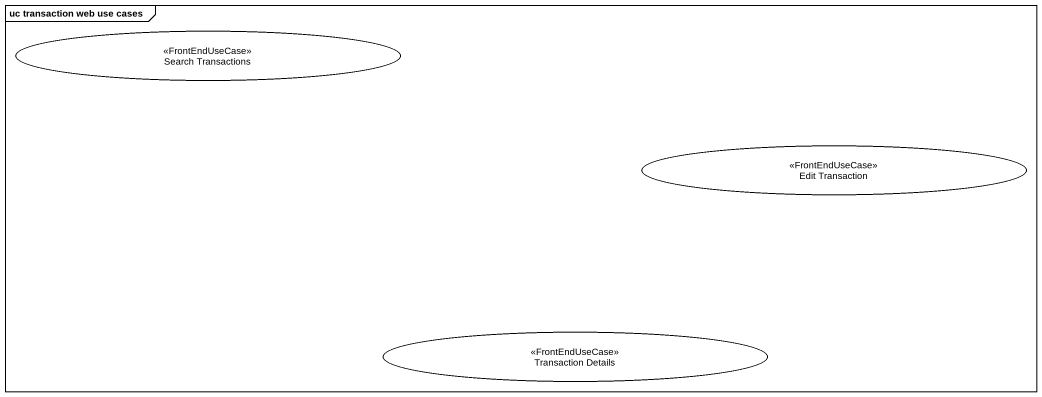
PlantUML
@startuml
mainframe uc transaction web use cases
usecase "Search Transactions" as Search_Transactions <<FrontEndUseCase>>
usecase "Edit Transaction" as Edit_Transaction <<FrontEndUseCase>>
usecase "Transaction Details" as Transaction_Details <<FrontEndUseCase>>
@enduml
